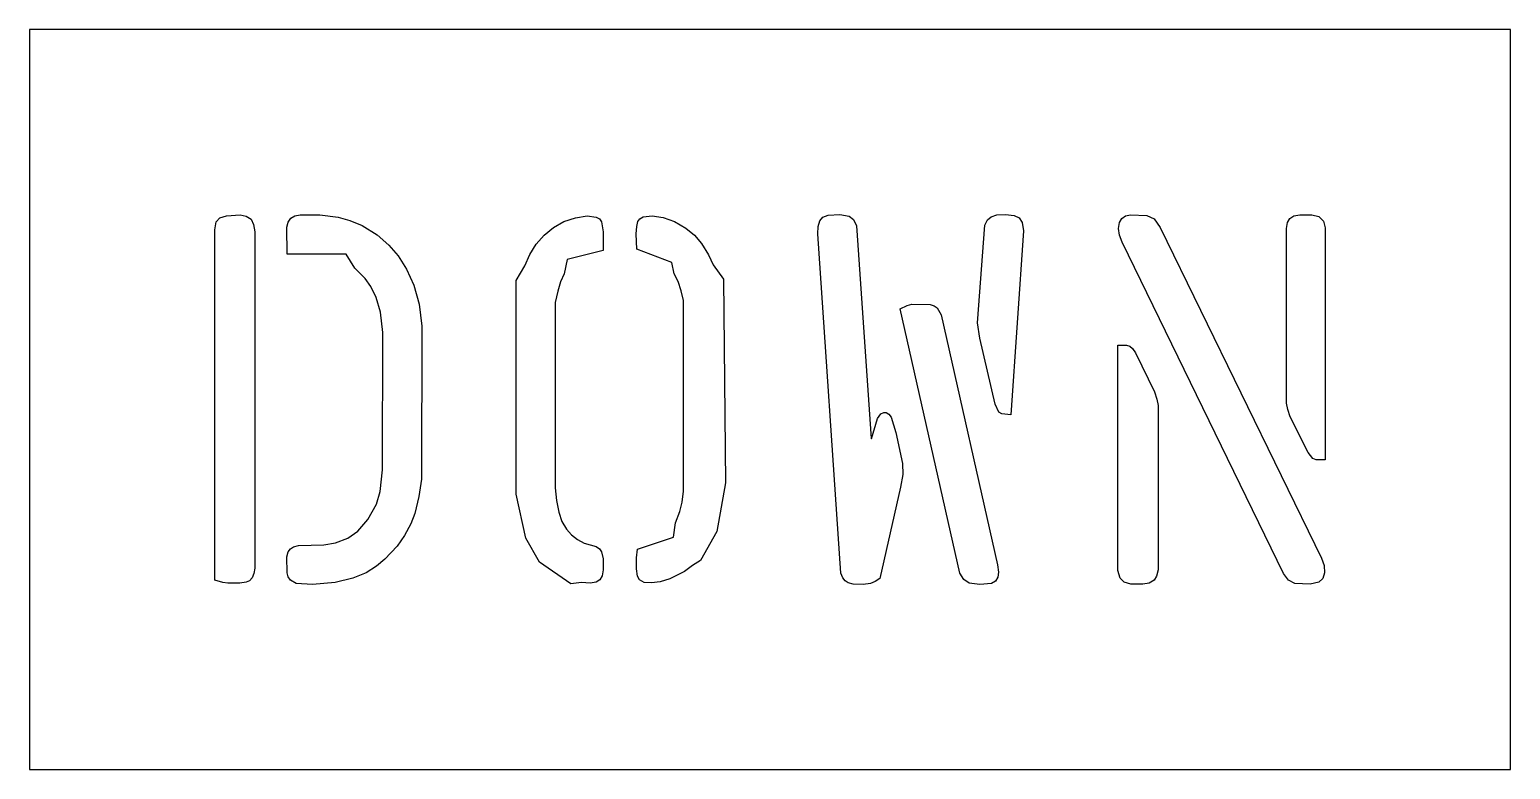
# Model space of a CAD drawing. Header units: inches. Extents: x 0 to 24, y 0 to 12.
import ezdxf

# ---------------------------------------------------------------- set-up
doc = ezdxf.new("R2010")
doc.units = ezdxf.units.IN
doc.header["$MEASUREMENT"] = 0
doc.layers.add('CUT', color=1, linetype='Continuous')

msp = doc.modelspace()

# ---------------------------------------------------------------- linework, layer by layer
at = {"layer": 'CUT'}
for points in [[(0, 0), (24, 0), (24, 12), (0, 12)], [(3.635, 3.178), (3.606, 3.105), (3.565, 3.061), (3.509, 3.035), (3.409, 3.02), (3.214, 3.021), (3.133, 3.034), (3, 3.07), (3, 8.751), (3.026, 8.881), (3.083, 8.947), (3.189, 8.98), (3.413, 8.994), (3.512, 8.976), (3.589, 8.924), (3.631, 8.84), (3.648, 8.719), (3.648, 3.263)], [(6.179, 3.984), (6.077, 3.796), (5.956, 3.62), (5.758, 3.412), (5.621, 3.296), (5.454, 3.191), (5.241, 3.101), (4.951, 3.03), (4.584, 3), (4.322, 3.017), (4.227, 3.072), (4.193, 3.124), (4.174, 3.187), (4.171, 3.45), (4.192, 3.528), (4.227, 3.578), (4.278, 3.612), (4.357, 3.632), (4.767, 3.643), (4.959, 3.676), (5.157, 3.752), (5.318, 3.863), (5.483, 4.051), (5.62, 4.301), (5.68, 4.507), (5.721, 4.859), (5.726, 7.089), (5.687, 7.418), (5.615, 7.655), (5.529, 7.832), (5.436, 7.963), (5.272, 8.129), (5.13, 8.36), (4.177, 8.36), (4.17, 8.797), (4.189, 8.877), (4.233, 8.94), (4.3, 8.978), (4.383, 8.995), (4.702, 8.993), (5.001, 8.957), (5.191, 8.906), (5.388, 8.821), (5.633, 8.67), (5.822, 8.505), (5.972, 8.328), (6.108, 8.116), (6.23, 7.856), (6.313, 7.549), (6.356, 7.188), (6.35, 4.706), (6.311, 4.427), (6.243, 4.151)], [(8.628, 4.019), (8.7, 3.897), (8.782, 3.804), (8.878, 3.727), (8.987, 3.672), (9.183, 3.613), (9.234, 3.579), (9.269, 3.529), (9.294, 3.417), (9.295, 3.239), (9.28, 3.14), (9.243, 3.075), (9.181, 3.037), (9.084, 3.023), (8.945, 3.032), (8.773, 3.011), (8.262, 3.364), (8.04, 3.753), (7.886, 4.467), (7.886, 7.929), (8.024, 8.17), (8.105, 8.35), (8.208, 8.517), (8.338, 8.665), (8.49, 8.79), (8.66, 8.888), (8.845, 8.949), (9.036, 8.977), (9.185, 8.96), (9.236, 8.93), (9.271, 8.883), (9.297, 8.718), (9.297, 8.417), (8.714, 8.273), (8.665, 8.036), (8.606, 7.908), (8.561, 7.758), (8.516, 7.571), (8.516, 4.569), (8.537, 4.36), (8.575, 4.17)], [(11.139, 3.857), (10.874, 3.391), (10.742, 3.308), (10.614, 3.21), (10.375, 3.091), (10.221, 3.044), (10.081, 3.024), (9.963, 3.032), (9.886, 3.073), (9.85, 3.137), (9.834, 3.254), (9.837, 3.43), (9.855, 3.572), (10.436, 3.766), (10.471, 3.999), (10.54, 4.183), (10.577, 4.337), (10.596, 4.512), (10.596, 7.605), (10.559, 7.76), (10.511, 7.913), (10.448, 8.04), (10.407, 8.222), (9.84, 8.44), (9.833, 8.685), (9.839, 8.808), (9.858, 8.885), (9.891, 8.932), (9.942, 8.962), (10.091, 8.978), (10.266, 8.951), (10.451, 8.885), (10.637, 8.778), (10.775, 8.664), (10.892, 8.529), (11.005, 8.346), (11.08, 8.184), (11.244, 7.95), (11.277, 4.646)], [(13.643, 5.364), (13.742, 5.692), (13.794, 5.766), (13.843, 5.788), (13.881, 5.787), (13.928, 5.761), (13.964, 5.714), (14.039, 5.465), (14.145, 4.96), (14.151, 4.785), (14.115, 4.576), (13.782, 3.097), (13.703, 3.047), (13.629, 3.015), (13.509, 3.001), (13.35, 3.006), (13.269, 3.025), (13.217, 3.057), (13.18, 3.105), (13.147, 3.182), (12.775, 8.686), (12.779, 8.808), (12.805, 8.9), (12.854, 8.956), (12.942, 8.99), (13.134, 8.999), (13.282, 8.973), (13.353, 8.918), (13.401, 8.817), (13.637, 5.365)], [(15.647, 5.926), (15.402, 6.994), (15.365, 7.241), (15.481, 8.828), (15.526, 8.914), (15.584, 8.964), (15.678, 8.993), (15.819, 9), (15.957, 8.987), (16.041, 8.947), (16.089, 8.871), (16.11, 8.736), (15.905, 5.751), (15.755, 5.765), (15.71, 5.795)], [(17.7, 8.935), (17.764, 8.977), (17.845, 8.995), (18.107, 8.987), (18.225, 8.93), (18.326, 8.791), (20.941, 3.426), (20.98, 3.31), (20.988, 3.191), (20.962, 3.099), (20.898, 3.035), (20.753, 3.002), (20.508, 3.016), (20.406, 3.069), (20.325, 3.178), (17.71, 8.554), (17.664, 8.668), (17.649, 8.771), (17.662, 8.869)], [(20.72, 5.142), (20.432, 5.721), (20.391, 5.838), (20.37, 5.942), (20.37, 8.771), (20.389, 8.87), (20.426, 8.936), (20.49, 8.977), (20.588, 8.997), (20.783, 8.996), (20.895, 8.969), (20.969, 8.894), (21, 8.782), (21, 5.024), (20.851, 5.021), (20.8, 5.042)], [(15.23, 3.02), (15.139, 3.081), (15.078, 3.181), (14.11, 7.472), (14.223, 7.523), (14.3, 7.545), (14.597, 7.542), (14.659, 7.522), (14.709, 7.487), (14.775, 7.374), (15.689, 3.317), (15.701, 3.198), (15.691, 3.118), (15.654, 3.055), (15.589, 3.018), (15.401, 3)], [(18.224, 3.069), (18.143, 3.02), (18.043, 3.003), (17.848, 3.005), (17.738, 3.035), (17.675, 3.1), (17.64, 3.228), (17.64, 6.88), (17.778, 6.884), (17.83, 6.866), (17.877, 6.825), (17.924, 6.755), (18.231, 6.124), (18.27, 6.007), (18.289, 5.902), (18.289, 3.235), (18.265, 3.135)]]:
    msp.add_lwpolyline(points, close=True, dxfattribs=at)

doc.saveas('drawing.dxf')
